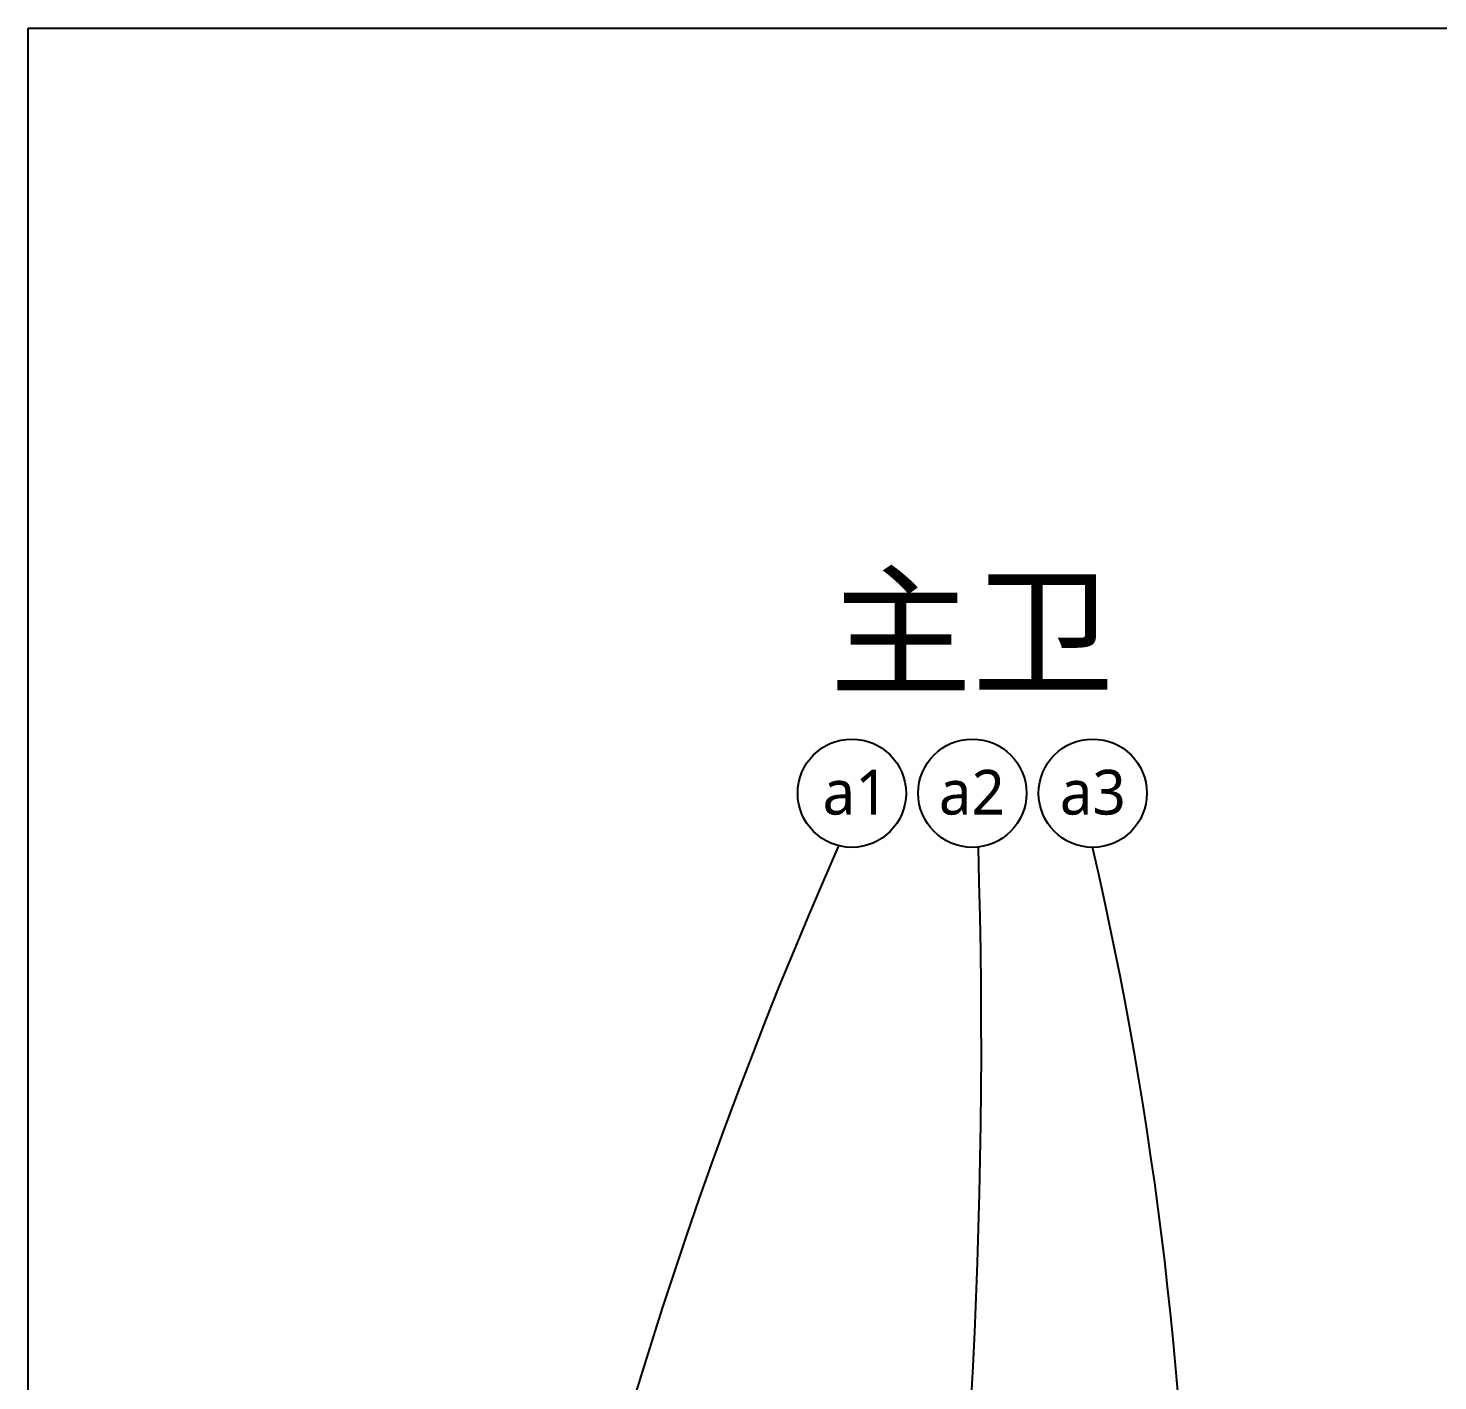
# Model space of a CAD drawing. Extents: x 11992 to 29481, y -6727 to 6811.
# Drawn here: x 11992 to 14353, y 4544 to 6811 of the extents above; entities that cross this region are included whole.
import ezdxf

# ---------------------------------------------------------------- set-up
doc = ezdxf.new("R2010")
doc.units = 0
doc.header["$MEASUREMENT"] = 0
doc.layers.add('zoylight 3编号', color=7, linetype='CONTINUOUS')
doc.layers.add('zoylight 5回路', color=4, linetype='CONTINUOUS')
doc.styles.get("Standard").update_dxf_attribs({"font": 'arial.ttf'})
doc.styles.add('宋体', font='')
doc.styles.get('宋体').set_extended_font_data('SimSun')

msp = doc.modelspace()

# ---------------------------------------------------------------- linework, layer by layer
at = {"layer": 'zoylight 5回路', "color": 8, "linetype": 'Continuous'}
msp.add_lwpolyline([(11991.6, 6810.7), (29481.3, 6810.7), (29481.3, -6701.7), (11991.6, -6701.7)], close=True, dxfattribs=at)
at = {"layer": 'zoylight 5回路', "color": 4}
for centre in [(13371.2, 5528.9), (13573, 5528.9), (13774.7, 5528.9)]:
    msp.add_circle(centre, 90.7, dxfattribs=at)
at = {"layer": 'zoylight 5回路', "linetype": 'Continuous'}
for centre, radius, start, end in [((20773.2, 2167.4), 8113.9, 156.20579, 184.91042), ((2904.5, 5110.8), 10683.6, 341.85524, 1.75916), ((7636.9, 4010), 6301.3, 347.53866, 13.10021)]:
    msp.add_arc(centre, radius, start, end, dxfattribs=at)

# ---------------------------------------------------------------- texts
at = {"layer": 'zoylight 3编号', "color": 8, "char_height": 75, "width": 161.582, "attachment_point": 1}
for s, insert in [('{\\fMicrosoft YaHei|b0|i0|c134|p34;\\W1.26585;\\C4; \\W1;a1}', (13289.9, 5568.1)), ('{\\fMicrosoft YaHei|b0|i0|c134|p34;\\W0.9944;\\C4; \\W1;a2}', (13491.6, 5568.1)), ('{\\fMicrosoft YaHei|b0|i0|c134|p34;\\W1.0307;\\C4; \\W1;a3}', (13693.3, 5568.1))]:
    msp.add_mtext(s, dxfattribs=dict(at, insert=insert))
at = {"layer": 'zoylight 5回路', "style": '宋体'}
msp.add_text('主卫', height=175, dxfattribs=at).set_placement((13333.6, 5712.4))

doc.saveas('drawing.dxf')
